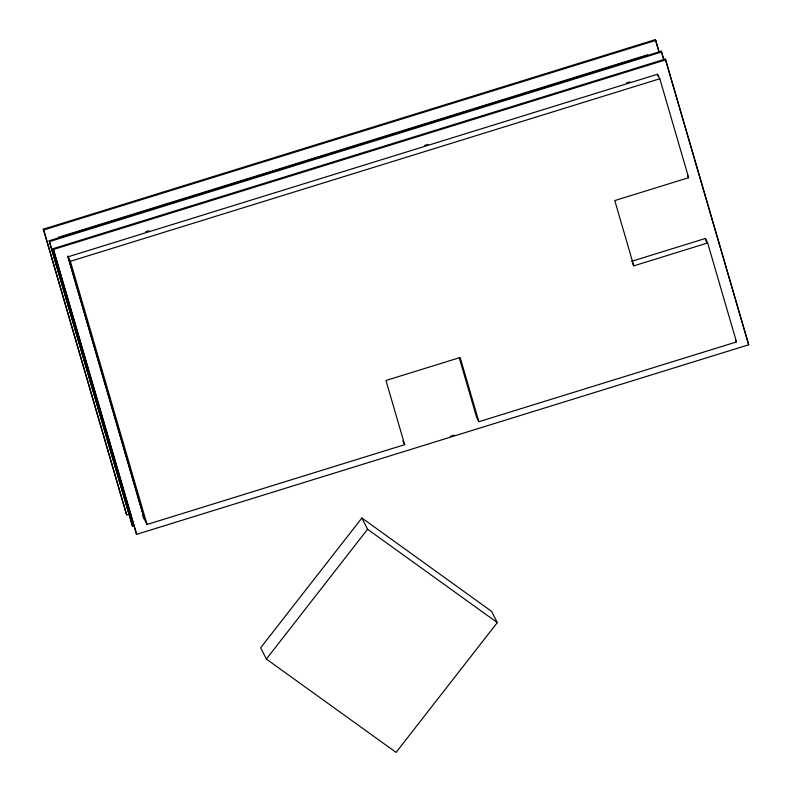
<?xml version="1.0" encoding="UTF-8"?>
<svg xmlns="http://www.w3.org/2000/svg" width="792" height="792" viewBox="0 0 792 792"><rect width="100%" height="100%" fill="white"/><g stroke="black" fill="none" stroke-linecap="round" stroke-linejoin="round"><path stroke-width="1.19" d="M361.865 517.988L260.657 647.797L266.369 659.063L396.089 752.4L497.287 622.591L491.575 611.335L361.865 517.988L367.577 529.254L497.287 622.591M266.369 659.063L367.577 529.254M129.086 514.157L126.73 514.889L126.324 514.087L43.312 229.175L655.4 39.6L659.261 52.272M43.312 229.175L43.718 229.977L655.806 40.402M58.202 237.343L647.658 54.777M49.183 240.758L132.601 526.472L49.183 240.758L661.271 51.183L664.102 60.301M49.599 241.56L661.676 51.985M53.183 248.638L665.27 59.063L665.676 59.865L748.688 344.787L136.6 534.352L53.183 248.638L136.6 534.352M53.599 249.44L665.676 59.865M145.639 231.858L149.183 230.759M424.413 145.52L427.957 144.421M626.413 82.952L629.947 81.853M478.863 421.71L460.152 357.499L385.961 380.477L404.663 444.688L147.045 524.482L144.758 519.978L68.082 256.806L657.528 74.25L659.815 78.754L688.644 177.695L614.77 200.574L633.788 265.855L707.662 242.976L736.491 341.926L478.863 421.71L476.576 417.206L459.221 357.657M68.082 256.806L70.369 261.31L659.815 78.754M631.501 261.35L705.375 238.471L707.662 242.976M450.509 436.204L454.054 435.105M687.723 175.893L688.644 177.695M748.688 344.787L665.27 59.063M735.57 340.124L736.491 341.926M632.422 263.152L633.788 265.855M402.841 441.085L404.663 444.688M142.808 516.146L144.342 519.176L67.676 256.004M661.271 51.183L663.696 59.489M655.4 39.6L658.855 51.47M657.528 74.25L658.211 76.606M705.375 238.471L706.405 242.005M70.369 261.31L147.045 524.482M43.718 229.977L126.73 514.889"/></g></svg>
